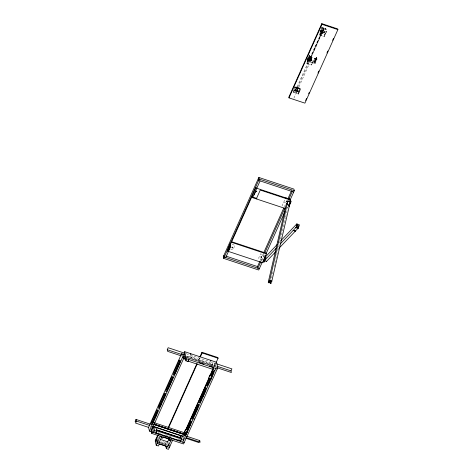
<?xml version="1.0" encoding="UTF-8"?>
<svg xmlns="http://www.w3.org/2000/svg" width="473" height="473" viewBox="0 0 473 473"><rect width="100%" height="100%" fill="white"/><g stroke="black" fill="none" stroke-linecap="round" stroke-linejoin="round"><path stroke-width="0.35" stroke-dasharray="2.37 1.77" d="M311.033 58.758L311.364 57.907A0.875 0.319 24.2 0 1 309.992 57.517C309.301 58.12 309.667 57.073 309.709 57.972A0.875 0.319 24.2 0 0 311.139 58.392C311.949 57.245 311.08 59.633 311.045 58.498M309.697 57.127L309.295 57.629C309.72 57.966 310.282 55.69 309.839 58.386C309.472 59.539 310.968 58.037 310.365 57.665C308.875 60.254 310.714 56.204 309.809 58.812C306.12 56.169 312.003 59.722 310.43 57.251C311.506 57.795 309.1 57.954 310.276 58.959M310.737 58.569L311.34 57.452L310.282 58.871L310.525 59.042L310.146 57.629L309.809 58.421L311.329 58.77L309.815 58.268L309.78 58.628L310.063 57.617M323.426 28.93L310.371 58.469L309.969 58.421M310.619 59.078L310.572 57.883L310.17 58.551M310.731 58.67C310.844 59.894 312.907 55.483 310.341 59.03M311.199 57.978L310.909 59.22L311.281 58.847M311.051 58.965C311.577 56.855 311.955 58.551 311.015 58.22M295.347 90.804L295.524 90.609M295.903 91.053L310.731 58.291L310.075 57.996M295.921 90.786L296.145 91.035L295.217 90.727M296.352 88.031L297.434 88.102L296.524 87.647L296.754 88.362L297.31 88.345L296.524 87.647M297.286 90.846L297.925 91.058M298.357 88.356L298.351 88.51A1.52 0.55 24.2 0 1 296.287 88.161A1.52 0.55 24.2 0 1 296.033 87.091A1.52 0.55 24.2 0 1 298.268 88.173L298.989 88.599L298.433 88.38M298.581 87.919L299.22 88.126M307.964 59.645C308.426 59.155 308.012 60.396 307.462 59.503M308.047 59.639L308.053 59.486A1.52 0.55 24.2 0 1 310.117 59.835A1.52 0.55 24.2 0 1 310.365 60.899A1.52 0.55 24.2 0 1 308.136 59.823L307.468 59.362M295.43 90.597L309.206 59.87M309.874 59.758L309.1 59.598L309.856 60.077M309.845 60.272L309.253 59.32M310.595 58.717C311.187 58.025 309.602 57.44 309.839 58.463M309.975 59.941L309.496 60.325L309.927 62.152M311.068 58.433C311.465 57.304 311.843 58.374 311.317 58.008A0.875 0.319 24.2 0 1 309.992 57.753A0.875 0.319 24.2 0 1 310.235 57.257L311.015 57.617L310.253 57.274L323.307 28.528L310.607 57.221M311.063 60.124L311.382 60.231M320.688 31.277L320.132 31.029L320.854 31.455A1.52 0.55 24.2 0 0 323.089 32.531A1.52 0.55 24.2 0 0 322.834 31.466A1.52 0.55 24.2 0 0 320.777 31.117L320.765 31.271M319.718 29.864L324.502 31.449L325.205 34.428L324.212 36.64L319.435 35.055L320.256 32.992L319.772 30.94L321.681 31.573L322.243 31.218L322.734 31.685L321.711 31.638L322.604 31.981L322.231 31.561M323.78 31.756L324.1 31.862M325.873 29.58L323.881 28.918L311.045 57.582L323.733 28.747M325.105 28.806L325.424 28.912M310.111 58.912L310.205 57.688L309.703 58.818M310.483 58.776L310.578 58.179L310.128 57.948M287.75 207.552L287.856 207.227L287.773 207.546M310.028 58.528C309.892 57.594 311.199 57.807 311.051 58.676M315.923 60.154C316.366 61.011 312.653 58.894 315.704 60.443M315.042 62.04L315.172 61.744M315.668 60.656L315.722 60.266M315.834 58.67L316.331 57.458M316.165 59.592L316.035 59.829M310.584 58.859L310.666 57.818L309.768 58.711M310.459 58.22L310.347 58.818M310.838 58.948C311.802 55.743 310.814 61.366 311.5 58.463M311.642 58.374L311.157 59.302L311.216 58.475M311.104 58.883L311.163 59.302M310.779 58.676C311.027 58.717 309.933 57.393 309.91 58.22M310.105 58.203L310.459 57.736M311.24 57.493C311.748 57.706 310.4 59.391 311.465 57.747C310.122 59.663 311.577 56.878 310.814 57.807C311.441 56.949 310.519 57.156 310.27 57.558A0.875 0.319 24.2 0 0 309.744 57.948L309.945 57.529A0.875 0.319 24.2 0 1 310.418 57.103A0.875 0.319 24.2 0 1 311.364 57.907M311.234 58.421L311.589 58.078L311.388 58.546L311.488 57.576L311.003 57.937L311.34 57.452M310.312 58.451L310.329 58.776L310.708 57.883M311.565 58.345L311.157 58.019L310.98 58.486L311.441 58.126L311.157 57.966M310.944 57.895L310.578 58.209M311.417 58.209L311.63 57.753C311.571 60.461 309.845 56.683 309.969 58.256L310.122 57.872M309.531 57.529L309.957 56.884L309.785 57.464M309.579 57.629L309.709 57.972L310.01 56.89L309.348 57.741M311.293 57.535L311.057 58.599L311.157 58.019M309.774 58.439L310.134 57.759M310.53 58.693L310.59 58.392M310.205 57.86L310.507 57.292L310.885 57.517M310.519 57.996L310.4 58.368L310.572 57.883M311.346 58.078L311.216 58.599L311.689 57.907M310.465 57.86L310.057 58.096M311.417 57.665L311.163 58.368A0.875 0.319 24.2 0 0 310.264 57.588L310.27 57.558M310.235 57.257A0.875 0.319 24.2 0 1 311.311 58.049L311.524 57.611M271.537 277.988L273.199 270.798M274.027 267.21L285.485 217.627M285.651 216.906L287.312 209.722L287.04 210.532M287.608 208.445L287.897 207.174M309.78 57.186C309.579 58.22 310.98 56.11 310.442 57.617M311.098 58.345L311.683 57.877L311.258 58.398M310.879 58.368L310.808 57.96M311.133 58.723L311.441 58.126M310.767 57.783L310.915 57.274L310.672 57.724L310.205 57.535M309.697 58.078L309.845 57.57M311.057 58.599L311.488 57.889M310.743 58.214L310.548 58.51L310.856 58.002M314.793 60.94L314.912 60.627M310.187 58.362L310.4 57.765M310.489 57.002L310.365 57.588L310.613 57.132M309.939 58.238L310.111 57.741M310.915 58.078L310.785 58.469M310.341 57.783L310.17 58.268L310.418 57.895M310.731 57.943L310.536 58.498L310.838 57.907M311.033 58.599L311.482 57.789M311.329 58.747L311.358 58.889M310.229 58.404L310.519 57.966M311.417 58.132L311.24 58.593L311.642 57.771M309.555 57.268L309.579 57.842M310.927 58.492L310.796 58.788M309.537 56.216L309.573 56.535M314.746 59.758L314.616 60.166M314.776 61.774L316.461 58.013M311.376 58.551L311.364 58.002M309.502 57.718L309.703 57.233M309.496 57.919L309.697 57.44M309.36 57.759L309.561 57.28M309.289 57.617L309.502 57.138L309.289 57.6M310.672 57.724L311.051 57.257C311.133 58.138 309.939 57.475 310.838 57.144L310.595 57.688L310.844 57.239M311.465 58.457L311.459 57.943M309.484 57.611L309.508 57.02M310.022 56.748L312.133 57.582L310.146 62.004L308.041 61.171L310.022 56.748L309.301 54.927L307.32 59.35L307.757 61.212M307.633 59.456L309.62 55.034M307.822 60.237L308.958 57.623M308.975 57.659L309.803 55.814M299.403 91.75L298.54 93.666L293.763 92.081L294.62 90.166L299.403 91.75L298.445 94.109L293.662 92.525L292.958 89.545M294.957 89.592L295.915 87.233L300.727 88.971L299.74 91.177L294.957 89.592L294.253 86.612M307.001 58.232L311.778 59.817L312.482 62.797L311.494 65.014L306.711 63.423L307.533 61.354L307.054 59.308M321.043 26.914L325.82 28.504L326.524 31.484L325.536 33.689L320.753 32.105L321.581 30.041L321.096 27.99M293.662 92.525L294.62 90.166M306.711 63.423L309.738 56.79L309.301 54.927M319.435 35.055L320.422 32.844L319.86 30.461M320.753 32.105L321.746 29.894L321.321 28.108M309.1 59.598L309.383 60.242M309.939 57.937L309.431 59.598M310.507 57.292L310.217 58.108M296.778 87.966L296.778 87.109M296.884 88.41L297.014 88.114L297.446 89.941M310.471 58.197L310.53 57.41M322.344 31.661L322.645 33.784M293.875 98.171L309.1 64.216M310.111 61.857L312.097 57.434M299.74 91.177L299.167 87.907L294.986 86.518M298.445 94.109L297.872 90.834L293.692 89.45M307.533 61.354L312.316 62.944L311.778 59.817M324.212 36.64L325.034 34.576L324.502 31.449M325.536 33.689L326.358 31.626L325.82 28.504M294.573 87.103L295.057 89.149L299.835 90.733L300.698 88.818M312.629 62.678L314.61 58.262L316.679 58.948L314.699 63.37L312.629 62.678L315.053 63.624L317.034 59.202L316.597 57.339L316.277 57.233L314.297 61.656L314.699 63.37M312.665 62.832L314.61 58.262M149.994 427.864L150.887 425.871M315.053 63.624L314.616 61.762L316.597 57.339M230.327 248.875L232.947 249.779L234.927 245.357L231.652 244.234M191.648 357.683L192.245 356.358M158.278 438.713L159.182 436.691M198.364 360.337L199.565 357.653M198.985 359.977L200.126 357.422M165.319 444.242L166.212 442.249L166.366 442.923L161.056 441.161M209.498 363.607L210.089 362.283M282.014 206.08L285.118 199.092M211.863 366.025L212.755 364.039L188.053 355.838M260.227 260.528L261.131 258.512M262.338 255.822L263.242 253.806M284.344 206.748L284.947 205.406M261.374 260.481L263.851 254.953L260.576 253.835L258.589 258.252L261.859 259.34M214.299 365.623L215.499 362.939M214.63 365.907L215.777 363.347M261.664 261.007L264.679 254.285M214.754 366.427L215.085 365.688L186.681 356.264M309.301 57.481L309.726 57.073M309.732 57.464L309.785 56.884L309.478 57.901M311.287 58.055L311.506 57.594M309.596 57.493L309.62 56.92L309.632 57.481M311.471 58.309L311.683 57.877M311.045 57.854L311.057 57.357M314.675 60.101L315.81 60.426M309.525 57.357L309.768 56.89M309.916 57.47L310.158 57.008M311.346 58.865L310.986 58.942M309.981 56.89L309.732 57.351L310.01 56.89M310.377 57.056L310.229 57.458M311.122 57.399L310.968 57.901M311.358 58.173L311.234 58.256A0.875 0.319 24.2 0 1 309.827 57.777A0.875 0.319 24.2 0 1 310.341 57.416A0.875 0.319 24.2 0 1 311.216 58.214L311.216 58.197M310.241 56.931L310.016 57.399M310.294 57.475L310.548 57.026M310.554 59.06L310.986 58.853M310.826 57.718L311.104 57.292L310.796 57.7M310.519 57.564L310.838 57.144M309.957 57.387L310.211 56.926M315.905 60.006L314.651 59.87M323.851 28.995L323.526 28.971L323.97 30.834M277.686 249.655L278.692 248.597M310.406 59.054L310.087 58.948M311.187 58.114L311.618 57.736M286.212 200.416L286.573 200.446M309.726 58.522L310.034 58.717M323.633 29.001L323.964 28.942L323.544 28.64M309.413 59.905L307.409 59.427M309.726 60.373L309.366 60.278M295.04 87.15L295.483 87.434L295.034 87.339M310.761 57.535L310.389 57.292M321.628 28.055L322.178 28.504A1.52 0.55 24.2 0 0 324.413 29.586A1.52 0.55 24.2 0 0 324.159 28.516A1.52 0.55 24.2 0 0 322.095 28.167L321.616 28.268M325.205 29.237L325.27 29.497M323.881 32.188L323.946 32.448M311.163 60.55L311.222 60.816M297.464 90.976L297.393 90.68M295.495 90.568L295.862 90.71M293.946 90.373L293.875 90.343M295.365 90.869L295.844 91.082M297.156 91.354L297.7 91.531L297.056 91.443A1.52 0.55 24.2 0 1 294.992 91.094A1.52 0.55 24.2 0 1 294.744 90.024A1.52 0.55 24.2 0 1 296.973 91.106L297.062 91.289M321.545 27.422L325.69 28.794M321.735 28.203L323.236 28.823M321.746 29.894L326.524 31.484M321.581 30.041L326.358 31.626M320.221 30.367L324.366 31.744M322.639 31.892L324.549 32.525M320.718 31.957L325.501 33.542M320.422 32.844L325.205 34.428M320.256 32.992L325.034 34.576M319.399 34.907L324.176 36.492M309.738 56.79L312.133 57.582M314.646 58.41L317.034 59.202M315.603 59.929L315.923 60.036M311.465 58.658L308.768 57.842L308.627 57.245M311.648 60.112L307.503 58.735L308.041 61.171M314.297 61.656L314.616 61.762M309.921 60.26L311.831 60.893M306.675 63.27L311.494 65.008L312.482 62.797L307.704 61.212L307.279 59.421M294.939 86.837L299.037 88.197M300.727 88.971L295.915 87.233M294.927 87.221L296.482 87.736M297.44 88.055L299.35 88.688M293.644 89.769L297.742 91.129M294.655 90.313L299.439 91.898M293.916 90.242L295.187 90.668M296.145 90.982L298.055 91.62M283.711 202.29L285.662 202.899M215.954 363.589L186.232 353.727L186.551 355.063M186.865 356.222L216.285 365.984M158.284 432.671L162.405 434.043M165.148 434.953L172.692 437.454M177.493 439.05L180.243 439.961M160.631 441.942L166.608 443.928M298.717 88.025L298.688 87.747M322.219 31.614L321.817 31.283M309.898 58.883L309.762 58.587M323.301 28.002L323.443 28.599M321.599 27.647L321.764 28.333M321.977 30.952L322.107 31.508M320.274 30.591L320.44 31.283M316.277 57.233L316.679 58.948M315.982 57.895L316.348 59.462L314.959 62.554L314.592 60.993M315.781 58.339L316.189 60.053M315.284 59.444L315.438 60.077M315.503 60.373L315.657 61.011M309.035 58.959L308.857 58.214L309.969 58.522M307.899 58.865L308.307 60.579M299.167 87.907L299.835 90.733M298.528 87.694L298.747 88.605M297.872 90.834L298.54 93.666M297.233 90.627L297.452 91.537M295.483 90.041L295.613 90.603M295.72 91.047L296.151 92.874M293.278 90.03L293.763 92.081M214.517 363.11L215.15 365.795M212.365 362.395L213.152 365.712M310.631 57.99L310.501 58.486L310.631 57.99M309.868 57.588L309.72 58.096L309.892 57.605M309.608 56.931L309.389 57.399L309.608 56.931M308.81 58.989A1.52 0.378 -71.6 0 0 309.33 56.612A1.52 0.378 -71.6 0 0 308.295 58.481A1.52 0.378 -71.6 0 0 308.81 58.989"/><path stroke-width="0.71" d="M260.913 256.573L261.208 256.91L261.599 256.626M289.73 203.13L289.843 202.805L289.742 203.13M290.227 201.616L289.949 201.669M290.392 201.658L290.434 201.309L271.638 281.896L271.461 281.157M269.693 280.448L288.016 200.658L286.189 204.549L268.392 281.583A1.91 0.479 -71.6 0 0 268.51 282.83L268.847 282.541A1.91 0.479 -71.6 0 0 269.575 280.915L269.693 280.448L271.845 281.163M271.242 281.216L271.106 283.079L270.662 283.546A1.91 0.479 -71.6 0 1 270.544 282.298L270.875 280.861M269.007 280.986L269.06 281.092M296.435 225.698L296.37 225.633M286.898 203.81L286.969 203.556M296.92 225.603L299.072 226.319A1.91 0.479 -71.6 0 0 298.918 224.693L296.766 223.977A1.91 0.479 -71.6 0 1 296.92 225.603L296.009 227.43L280.459 243.761M151.425 422.472L156.805 410.463A2.17 0.544 -71.6 0 1 157.633 409.996A2.17 0.544 -71.6 0 1 157.231 412.261L151.851 424.269A2.17 0.544 -71.6 0 1 151.023 424.736A2.17 0.544 -71.6 0 1 151.425 422.472L152.856 422.945L153.063 422.436M158.857 405.887L164.243 393.885A2.17 0.544 -71.6 0 1 165.065 393.418A2.17 0.544 -71.6 0 1 164.669 395.682L159.283 407.691A2.17 0.544 -71.6 0 1 158.461 408.158A2.17 0.544 -71.6 0 1 158.857 405.887L160.294 406.366M166.295 389.309L171.675 377.306A2.17 0.544 -71.6 0 1 172.503 376.839A2.17 0.544 -71.6 0 1 172.101 379.104L166.721 391.112A2.17 0.544 -71.6 0 1 165.893 391.573A2.17 0.544 -71.6 0 1 166.295 389.309L167.726 389.787A2.17 0.544 -71.6 0 0 167.548 390.326M173.727 372.73L179.113 360.722A2.17 0.544 -71.6 0 1 179.935 360.26A2.17 0.544 -71.6 0 1 179.533 362.525L174.153 374.527A2.17 0.544 -71.6 0 1 173.325 374.994A2.17 0.544 -71.6 0 1 173.727 372.73L175.164 373.209M186.433 429.667L190.152 421.419A2.17 0.544 -71.6 0 1 190.98 420.952A2.17 0.544 -71.6 0 1 190.578 423.217L185.197 435.225A2.17 0.544 -71.6 0 1 184.369 435.692A2.17 0.544 -71.6 0 1 184.772 433.428L184.978 432.919M192.209 416.837L197.59 404.835A2.17 0.544 -71.6 0 1 198.418 404.368A2.17 0.544 -71.6 0 1 198.016 406.632L192.635 418.64A2.17 0.544 -71.6 0 1 191.807 419.102A2.17 0.544 -71.6 0 1 192.209 416.837L193.64 417.316M199.659 400.217L205.046 388.209A2.17 0.544 -71.6 0 1 205.873 387.742A2.17 0.544 -71.6 0 1 205.471 390.006L200.085 402.015A2.17 0.544 -71.6 0 1 199.263 402.482A2.17 0.544 -71.6 0 1 199.659 400.217L201.096 400.69L201.303 400.182M210.503 375.994L212.472 371.648A2.17 0.544 -71.6 0 1 213.293 371.181A2.17 0.544 -71.6 0 1 212.897 373.445L207.511 385.454A2.17 0.544 -71.6 0 1 206.689 385.921A2.17 0.544 -71.6 0 1 207.085 383.656L209.628 377.945M278.006 241.975L278.077 242.046M150.006 424.068L135.999 419.421L135.107 421.408L136.49 421.869M180.71 355.684L167.643 351.35L167.259 349.713L168.146 347.72L184.08 353.012L185.895 360.84L188.041 361.555L188.822 359.078L188.041 361.555M135.999 419.421L136.384 421.059L135.497 423.051L148.557 427.385L149.438 431.11L150.875 431.589L183.914 357.901L183.033 354.171M321.8 23.65L288.826 97.19L288.985 97.864L304.919 103.149L337.893 29.61L337.734 28.936L321.8 23.65L321.959 24.318L288.985 97.864M291.001 201.687L288.944 206.086L291.001 201.687L290.387 199.387L294.295 190.731L293.904 189.094L258.849 177.458L223.297 256.744L223.688 258.388L258.743 270.018L262.308 262.06L262.468 262.734L227.412 251.098L227.253 250.43M230.221 243.761L230.759 246.031L228.772 250.454L228.157 248.154L230.227 243.796M223.688 258.388L259.239 179.096L258.849 177.458M227.412 251.098L231.38 242.253L231.22 241.585L266.275 253.221L266.435 253.889L262.468 262.734M231.658 241.78L256.076 187.326M148.557 427.385L181.602 353.698L184.47 354.649M228.696 250.424L230.676 246.001L230.138 243.731M225.716 257.537L228.69 250.903M252.807 197.111L260.079 180.899M254.042 195.118L256.029 190.696M152.087 423.193L157.799 410.458M159.602 406.431L165.314 393.702M167.117 389.675L172.828 376.94M174.33 373.593L180.042 360.858M184.08 353.012L184.677 351.681L216.545 362.259L217.817 367.627L183.583 443.964L151.715 433.392L151.082 430.708M155.103 417.884L155.978 415.938M160.79 405.207L161.665 403.256M163.12 400.004L163.995 398.053M164.58 396.752L165.455 394.807M168.808 387.328L170.558 383.426M171.137 382.125L172.012 380.174M175.365 372.7L176.24 370.749M176.825 369.448L177.99 366.847M178.865 364.896L180.03 362.294M149.438 431.11L182.483 357.422L181.602 353.698M152.862 428.816L153.755 426.823L154.636 430.548L153.743 432.541L152.862 428.816L151.904 428.497M256.313 198.891L260.28 190.051L290.635 200.126M151.715 433.392L152.306 432.062L151.573 428.958M184.677 351.681L185.948 357.05L185.351 358.374L217.219 368.952M185.895 360.84L186.782 358.853M155.895 433.25L156.788 431.264L155.907 427.539M305.659 100.471L306.557 98.467M308.656 93.79L309.253 92.454M317.951 73.061L318.849 71.056M326.944 53.006L327.842 51.001M332.637 40.306L333.536 38.301M157.893 434.882L155.197 440.883L156.238 445.276L158.39 445.992L159.283 444.005M155.357 441.551L158.349 434.882M156.238 445.276L160.436 435.917M159.159 442.438L161.867 436.396M168.264 427.462L196.857 363.696M199.866 356.979L201.977 352.284L217.911 357.57L218.071 358.238L216.066 362.708M154.145 422.696L168.695 427.527L197.2 363.95M200.416 356.784L202.137 352.953L201.977 352.284M171.267 439.518L168.559 445.56L167.679 441.835L169.192 438.465M170.676 440.842L169.239 440.369L169.837 439.039L163.303 436.869L162.706 438.199L161.275 437.72M172.704 439.991L168.506 449.35L166.354 448.635L167.247 446.648M260.877 261.587L257.903 268.221L257.513 266.577L259.925 261.202M263.544 253.132L283.741 208.096M287.962 198.684L291.575 190.613M184.234 432.316L186.226 432.978L186.445 433.912L186.155 432.99L184.234 432.316L185.552 429.372L187.544 430.034L187.763 430.962L187.474 430.046M211.863 375.793L209.87 375.13L208.558 378.116L210.544 378.737M180.479 440.966L181.372 438.974L156.669 430.779L155.777 432.771L180.479 440.966L180.591 441.451L181.484 439.458L180.603 435.734L179.71 437.726L156.386 429.981M214.896 370.465L212.744 369.75L213.518 367.279L209.504 376.792M264.839 252.742L284.994 207.795M292.267 191.583L288.956 198.914M181.484 439.458L183.636 440.174L182.755 436.449L208.9 378.134M186.131 429.472L207.434 381.953M208.037 380.617L208.936 378.607M210.438 375.26L213.134 369.236M266.275 253.221L284.929 211.626M264.508 257.312L265.353 255.42L265.891 257.69L263.91 262.113L263.461 260.522M289.618 201.309L290.469 199.417L285.698 197.868M185.392 434.244L186.291 432.233M187.196 430.223L191.104 421.508M192.907 417.488L198.317 405.42M200.416 400.732L206.127 387.996M207.629 384.644L210.337 378.613M211.537 375.929L213.642 371.24M289.713 201.977L290.552 200.097M187.87 430.146L189.034 427.545M189.62 426.244L190.785 423.642M194.433 415.507L195.012 414.206M196.762 410.304L197.347 409.003M202.468 397.58L204.218 393.684M204.803 392.383L205.383 391.082M209.019 382.97L209.894 381.019M212.809 374.521L213.684 372.57M186.362 433.883L187.686 430.938M182.744 442.166L215.783 368.473M263.828 262.089L265.814 257.667L265.282 255.432M264.797 260.333L265.814 257.667M186.427 436.159L199.736 440.576L198.843 442.562L185.682 438.193M217.527 367.905L231.38 372.505L230.995 370.867L231.888 368.875L216.646 363.82M194.066 419.113L194.291 418.67M298.611 225.869L298.161 228.152L295.844 227.602L298.161 228.152L279.2 248.065M295.4 231.037L293.248 230.321M277.219 244.511L264.945 257.413A1.91 0.479 -71.6 0 0 263.981 259.872A1.91 0.479 -71.6 0 0 264.431 260.605L266.583 261.321L275.664 251.778M280.743 240.81L296.766 223.977M264.431 260.605L276.398 248.029M296.547 227.182L297.966 225.686M232.527 247.154L231.983 247.178M321.959 24.318L337.893 29.61M259.239 179.096L294.295 190.731M293.698 192.056L258.642 180.426L258.258 178.782M255.337 187.793L290.398 199.429M287.803 200.954L288.873 201.315M288.016 201.167L290.168 201.882M287.318 204.194L289.47 204.91M256.94 198.483L251.376 196.632L251.535 197.306L285.213 208.481M296.193 227.223L298.345 227.939M231.38 242.253L266.435 253.889M226.029 256.13L257.513 266.577M259.334 268.694L224.279 257.058L223.895 255.42M269.575 280.915L271.727 281.63M268.93 281.76L270.544 282.298M268.847 282.541L270.999 283.25M202.137 352.953L218.071 358.238M167.259 349.713L181.963 354.59M217.686 366.451L230.995 370.867M185.948 357.05L217.817 367.627M183.293 356.541L185.014 357.115M199.109 362.495L203.916 364.092M209.403 365.913L212.832 367.048M182.483 357.422L183.914 357.901M183.382 358.227L185.457 358.918M183.388 358.262L185.469 358.954M183.246 358.522L185.327 359.214M187.929 361.07L212.625 369.265M212.472 371.648L213.429 371.967M179.113 360.722L180.065 361.041M209.882 375.166L211.792 375.804C212.655 376.668 210.55 381.368 210.473 378.749M207.085 383.656L208.522 384.129M205.046 388.209L206.003 388.528M171.675 377.306L173.112 377.779M197.59 404.835L198.548 405.148M164.243 393.885L165.195 394.198M190.152 421.419L191.11 421.739M156.805 410.463L157.763 410.783M168.695 427.527L184.63 432.819M184.772 433.428L186.202 433.901A2.17 0.544 -71.6 0 0 186.025 434.439M183.506 434.326L153.707 424.399L183.5 434.291M152.927 426.208L183.406 436.325M136.384 421.059L149.45 425.398M152.608 426.445L182.755 436.449M186.267 437.614L200.12 442.214L199.736 440.576M152.418 427.154L153.802 427.616M156.433 429.774L181.129 437.968M154.636 430.548L156.788 431.264M152.306 432.062L184.18 442.639M160.294 439.382L167.679 441.835M169.996 446.033L157.728 441.959L156.847 438.235M159.738 443.934L165.716 445.915L166.354 448.635M169.399 447.357L157.131 443.29L156.09 438.891M296.015 227.436L298.161 228.152M293.159 230.416L295.306 231.137M263.508 260.41L263.91 262.113M228.234 248.177L228.772 250.454M186.817 431.654L187.036 432.582M168.802 438.501L169.239 440.369M266.583 261.321A1.91 0.479 -71.6 0 1 266.098 261.267M232.083 247.657C232.698 248.768 232.941 246.658 232.083 247.657M256.23 191.541L256.744 191.577L256.23 191.541M261.084 257.282C261.693 258.4 261.959 256.271 261.084 257.282M286.277 201.285L286.792 201.321L286.277 201.285M229.399 247.586L229.582 247.184L229.399 247.586M190.536 354.082L191.015 354.295L190.554 354.064M210.455 360.692L210.934 360.905L210.509 360.663M264.513 259.098L264.691 258.737L264.513 259.098M288.897 205.554L289.021 206.11L288.897 205.554M184.322 434.22L153.843 424.104L184.322 434.226"/></g></svg>
